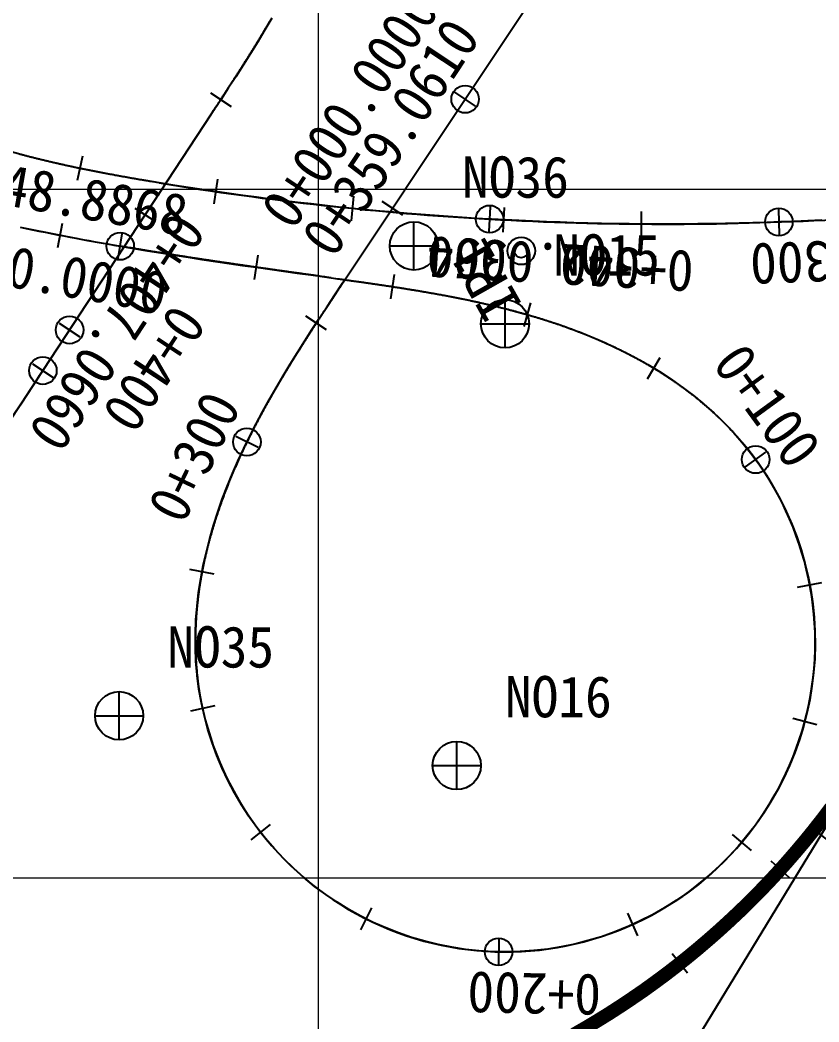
# Model space of a CAD drawing. Header units: metres. Extents: x 219215 to 220758, y 221330 to 222332.
# Drawn here: x 219572.4 to 219688.4, y 221782.7 to 221928.2 of the extents above; entities that cross this region are included whole.
import ezdxf
from ezdxf.enums import TextEntityAlignment as Align

# ---------------------------------------------------------------- set-up
doc = ezdxf.new("R2010")
doc.units = ezdxf.units.M
for name, color, linetype in [('CA-ALGN-CNTL', 2, 'Continuous'), ('CA-ALGN-IPLN', 1, 'Continuous'), ('CA-ALGN-IPSM', 2, 'Continuous'), ('CA-ALGN-STSM', 2, 'Continuous'), ('CA-ALGN-SUBL', 1, 'Continuous'), ('CA-ALGN-TEXT', 3, 'Continuous'), ('CV-GRID-LINE', 1, 'Continuous'), ('CV-SURV-SYMB', 3, 'Continuous'), ('CV-SURV-TEXT', 3, 'Continuous')]:
    doc.layers.add(name, color=color, linetype=linetype)
doc.styles.add('GTXT', font='DotumChe.ttf')
doc.styles.add('Han_Romanstyle', font='DotumChe.ttf')

# ---------------------------------------------------------------- blocks, each defined once
blk = doc.blocks.new('CASTAMS')
blk.add_line((0, -1.5), (0, 1.5))
at = {"style": 'GTXT', "flags": 1}
for tag, p in [('STA_DST', (0, -3.62)), ('XSEC_DAT', (0, -6.85))]:
    blk.add_attdef(tag, text='', height=2.5, dxfattribs=at).set_placement(p, align=Align.MIDDLE)

msp = doc.modelspace()

# ---------------------------------------------------------------- linework, layer by layer
at = {"layer": 'CA-ALGN-CNTL'}
for p, q in [((219637.04, 221916.7), (219658.97, 221949.64)), ((219619.48, 221890.32), (219637.04, 221916.7)), ((219600.16, 221914.51), (219575.72, 221877.28))]:
    msp.add_line(p, q, dxfattribs=at)
for points in [[(219637.04, 221916.7), (219658.97, 221949.64)], [(219608.97, 221928.48), (219607.96, 221926.76), (219606.92, 221925.05), (219605.87, 221923.35), (219604.8, 221921.65), (219603.72, 221919.97), (219602.64, 221918.29), (219601.54, 221916.62), (219600.45, 221914.94), (219600.16, 221914.51), (219575.72, 221877.28)], [(219600.16, 221914.51), (219600.35, 221914.8), (219600.52, 221915.06), (219600.67, 221915.29), (219600.8, 221915.49), (219600.92, 221915.67), (219601.03, 221915.83), (219601.12, 221915.97), (219601.21, 221916.11), (219601.29, 221916.24), (219601.37, 221916.36), (219601.45, 221916.47), (219601.52, 221916.59), (219601.59, 221916.7), (219601.66, 221916.8), (219601.73, 221916.91), (219601.8, 221917.01), (219601.87, 221917.12), (219601.94, 221917.22), (219602.01, 221917.33), (219602.08, 221917.43), (219602.14, 221917.54), (219602.21, 221917.64), (219602.28, 221917.75), (219602.35, 221917.85), (219602.42, 221917.96), (219602.49, 221918.06), (219602.55, 221918.17), (219602.62, 221918.27), (219602.69, 221918.38), (219602.76, 221918.48), (219602.83, 221918.58), (219602.89, 221918.69), (219602.96, 221918.79), (219603.03, 221918.9), (219603.1, 221919), (219603.17, 221919.11), (219603.23, 221919.21), (219603.3, 221919.32), (219603.37, 221919.42), (219603.44, 221919.53), (219603.51, 221919.63), (219603.57, 221919.74), (219603.64, 221919.84), (219603.71, 221919.95), (219603.78, 221920.05), (219603.84, 221920.16), (219603.91, 221920.26), (219603.98, 221920.37), (219604.05, 221920.47), (219604.11, 221920.58), (219604.18, 221920.69), (219604.25, 221920.79), (219604.32, 221920.9), (219604.38, 221921), (219604.45, 221921.11), (219604.52, 221921.21), (219604.59, 221921.32), (219604.65, 221921.42), (219604.72, 221921.53), (219604.79, 221921.63), (219604.85, 221921.74), (219604.92, 221921.84), (219604.99, 221921.95), (219605.06, 221922.06), (219605.12, 221922.16), (219605.19, 221922.27), (219605.26, 221922.37), (219605.32, 221922.48), (219605.39, 221922.58), (219605.46, 221922.69), (219605.52, 221922.8), (219605.59, 221922.9), (219605.66, 221923.01), (219605.72, 221923.11), (219605.79, 221923.22), (219605.85, 221923.32), (219605.92, 221923.43), (219605.99, 221923.54), (219606.05, 221923.64), (219606.12, 221923.75), (219606.19, 221923.85), (219606.25, 221923.96), (219606.32, 221924.07), (219606.38, 221924.17), (219606.45, 221924.28), (219606.51, 221924.39), (219606.58, 221924.49), (219606.65, 221924.6), (219606.71, 221924.71), (219606.78, 221924.81), (219606.84, 221924.92), (219606.91, 221925.02), (219606.97, 221925.13), (219607.04, 221925.24), (219607.1, 221925.34), (219607.17, 221925.45), (219607.23, 221925.56), (219607.3, 221925.67), (219607.36, 221925.77), (219607.43, 221925.88), (219607.49, 221925.99), (219607.56, 221926.09), (219607.62, 221926.2), (219607.69, 221926.31), (219607.75, 221926.41), (219607.82, 221926.52), (219607.88, 221926.63), (219607.94, 221926.74), (219608.01, 221926.84), (219608.07, 221926.95), (219608.14, 221927.06), (219608.2, 221927.16), (219608.26, 221927.27), (219608.33, 221927.38), (219608.39, 221927.49), (219608.46, 221927.6), (219608.52, 221927.7), (219608.58, 221927.81), (219608.65, 221927.92), (219608.71, 221928.03), (219608.77, 221928.13), (219608.83, 221928.24)], [(219586.95, 221895.35), (219588.92, 221895.02), (219590.9, 221894.69), (219592.87, 221894.37), (219594.85, 221894.05), (219596.82, 221893.74), (219598.8, 221893.44), (219600.78, 221893.14), (219602.76, 221892.85), (219604.73, 221892.56), (219606.71, 221892.28), (219608.69, 221892), (219610.67, 221891.72), (219612.66, 221891.44), (219614.64, 221891.17), (219616.62, 221890.89), (219617.58, 221890.76), (219619.56, 221890.48), (219621.54, 221890.2), (219623.52, 221889.92), (219625.5, 221889.63), (219627.47, 221889.33), (219629.45, 221889.01), (219631.42, 221888.68), (219633.39, 221888.33), (219635.35, 221887.96), (219637.32, 221887.56), (219639.27, 221887.14), (219641.22, 221886.69), (219643.16, 221886.21), (219645.09, 221885.69), (219647.01, 221885.14), (219648.92, 221884.55), (219650.82, 221883.92), (219652.7, 221883.24), (219654.57, 221882.52), (219656.42, 221881.75), (219658.24, 221880.93), (219660.04, 221880.06), (219661.82, 221879.14), (219663.56, 221878.16), (219665.27, 221877.13), (219666.95, 221876.04), (219668.58, 221874.89), (219670.18, 221873.68), (219671.72, 221872.41), (219673.22, 221871.08), (219674.66, 221869.7), (219676.04, 221868.25), (219677.23, 221866.9), (219678.49, 221865.35), (219679.67, 221863.74), (219680.79, 221862.08), (219681.83, 221860.37), (219682.79, 221858.61), (219683.67, 221856.82), (219684.47, 221854.99), (219685.19, 221853.12), (219685.83, 221851.23), (219686.38, 221849.31), (219686.85, 221847.36), (219687.23, 221845.4), (219687.52, 221843.42), (219687.72, 221841.43), (219687.84, 221839.43), (219687.87, 221837.43), (219687.8, 221835.43), (219687.65, 221833.44), (219687.41, 221831.45), (219687.08, 221829.48), (219686.67, 221827.53), (219686.17, 221825.59), (219685.58, 221823.68), (219684.91, 221821.79), (219684.15, 221819.94), (219683.32, 221818.13), (219682.4, 221816.35), (219681.4, 221814.61), (219680.33, 221812.92), (219679.19, 221811.28), (219677.97, 221809.7), (219676.69, 221808.16), (219675.34, 221806.69), (219673.92, 221805.28), (219672.44, 221803.93), (219670.91, 221802.65), (219669.31, 221801.44), (219667.67, 221800.3), (219665.98, 221799.24), (219664.24, 221798.25), (219662.46, 221797.34), (219660.64, 221796.51), (219660.56, 221796.47), (219658.7, 221795.73), (219656.82, 221795.06), (219654.9, 221794.49), (219652.96, 221793.99), (219651, 221793.59), (219649.03, 221793.27), (219647.04, 221793.04), (219645.05, 221792.9), (219643.05, 221792.85), (219641.05, 221792.88), (219639.05, 221793.01), (219637.07, 221793.22), (219635.09, 221793.53), (219633.13, 221793.91), (219631.18, 221794.39), (219629.27, 221794.95), (219627.37, 221795.6), (219625.51, 221796.33), (219623.68, 221797.14), (219621.89, 221798.03), (219620.15, 221799), (219618.44, 221800.05), (219616.79, 221801.18), (219615.18, 221802.37), (219613.64, 221803.64), (219612.14, 221804.97), (219610.71, 221806.37), (219609.35, 221807.82), (219608.05, 221809.34), (219606.81, 221810.92), (219605.65, 221812.55), (219604.57, 221814.23), (219603.55, 221815.95), (219602.62, 221817.72), (219601.77, 221819.53), (219600.99, 221821.37), (219600.3, 221823.25), (219599.69, 221825.15), (219599.17, 221827.08), (219598.74, 221829.04), (219598.39, 221831.01), (219598.13, 221832.99), (219598.12, 221833.08), (219597.95, 221835.07), (219597.87, 221837.07), (219597.87, 221839.07), (219597.95, 221841.07), (219598.11, 221843.06), (219598.34, 221845.05), (219598.65, 221847.02), (219599.02, 221848.99), (219599.46, 221850.94), (219599.95, 221852.88), (219600.51, 221854.8), (219601.12, 221856.7), (219601.78, 221858.59), (219602.5, 221860.46), (219603.25, 221862.31), (219604.05, 221864.14), (219604.89, 221865.96), (219605.77, 221867.75), (219606.68, 221869.54), (219607.62, 221871.3), (219608.59, 221873.05), (219609.58, 221874.79), (219610.6, 221876.51), (219611.64, 221878.22), (219612.69, 221879.92), (219613.76, 221881.61), (219614.84, 221883.29), (219615.93, 221884.97), (219617.03, 221886.64), (219618.14, 221888.3), (219619.25, 221889.97), (219619.48, 221890.32), (219637.04, 221916.7)], [(219640.59, 221899.28), (219638.59, 221899.39), (219636.59, 221899.52), (219634.6, 221899.65), (219632.6, 221899.8), (219630.61, 221899.95), (219628.62, 221900.11), (219626.62, 221900.28), (219624.63, 221900.46), (219622.64, 221900.64), (219620.65, 221900.84), (219618.66, 221901.04), (219616.67, 221901.26), (219614.68, 221901.48), (219612.7, 221901.71), (219610.71, 221901.95), (219608.73, 221902.2), (219606.74, 221902.45), (219604.76, 221902.72), (219602.78, 221902.99), (219600.8, 221903.28), (219598.82, 221903.57), (219596.84, 221903.87), (219594.87, 221904.18), (219592.89, 221904.49), (219592.63, 221904.54), (219590.65, 221904.87), (219588.68, 221905.2), (219586.71, 221905.55), (219584.75, 221905.92), (219582.78, 221906.3), (219580.82, 221906.7), (219578.87, 221907.12), (219576.92, 221907.56), (219574.97, 221908.03), (219573.03, 221908.52), (219571.1, 221909.04)], [(219592.63, 221904.54), (219592.28, 221904.59), (219591.97, 221904.65), (219591.7, 221904.69), (219591.47, 221904.73), (219591.26, 221904.76), (219591.07, 221904.8), (219590.9, 221904.83), (219590.74, 221904.85), (219590.59, 221904.88), (219590.44, 221904.9), (219590.31, 221904.92), (219590.17, 221904.95), (219590.04, 221904.97), (219589.92, 221904.99), (219589.79, 221905.01), (219589.67, 221905.03), (219589.55, 221905.05), (219589.42, 221905.08), (219589.3, 221905.1), (219589.18, 221905.12), (219589.05, 221905.14), (219588.93, 221905.16), (219588.81, 221905.18), (219588.68, 221905.2), (219588.56, 221905.23), (219588.44, 221905.25), (219588.32, 221905.27), (219588.19, 221905.29), (219588.07, 221905.31), (219587.95, 221905.33), (219587.82, 221905.36), (219587.7, 221905.38), (219587.58, 221905.4), (219587.45, 221905.42), (219587.33, 221905.44), (219587.21, 221905.47), (219587.08, 221905.49), (219586.96, 221905.51), (219586.84, 221905.53), (219586.72, 221905.55), (219586.59, 221905.58), (219586.47, 221905.6), (219586.35, 221905.62), (219586.22, 221905.64), (219586.1, 221905.67), (219585.98, 221905.69), (219585.86, 221905.71), (219585.73, 221905.74), (219585.61, 221905.76), (219585.49, 221905.78), (219585.36, 221905.8), (219585.24, 221905.83), (219585.12, 221905.85), (219585, 221905.87), (219584.87, 221905.9), (219584.75, 221905.92), (219584.63, 221905.94), (219584.5, 221905.97), (219584.38, 221905.99), (219584.26, 221906.01), (219584.14, 221906.04), (219584.01, 221906.06), (219583.89, 221906.09), (219583.77, 221906.11), (219583.64, 221906.13), (219583.52, 221906.16), (219583.4, 221906.18), (219583.28, 221906.2), (219583.15, 221906.23), (219583.03, 221906.25), (219582.91, 221906.28), (219582.79, 221906.3), (219582.66, 221906.33), (219582.54, 221906.35), (219582.42, 221906.38), (219582.3, 221906.4), (219582.17, 221906.42), (219582.05, 221906.45), (219581.93, 221906.47), (219581.81, 221906.5), (219581.68, 221906.52), (219581.56, 221906.55), (219581.44, 221906.57), (219581.32, 221906.6), (219581.19, 221906.63), (219581.07, 221906.65), (219580.95, 221906.68), (219580.83, 221906.7), (219580.7, 221906.73), (219580.58, 221906.75), (219580.46, 221906.78), (219580.34, 221906.8), (219580.22, 221906.83), (219580.09, 221906.86), (219579.97, 221906.88), (219579.85, 221906.91), (219579.73, 221906.94), (219579.6, 221906.96), (219579.48, 221906.99), (219579.36, 221907.01), (219579.24, 221907.04), (219579.12, 221907.07), (219578.99, 221907.09), (219578.87, 221907.12), (219578.75, 221907.15), (219578.63, 221907.18), (219578.51, 221907.2), (219578.38, 221907.23), (219578.26, 221907.26), (219578.14, 221907.28), (219578.02, 221907.31), (219577.9, 221907.34), (219577.77, 221907.37), (219577.65, 221907.4), (219577.53, 221907.42), (219577.41, 221907.45), (219577.29, 221907.48), (219577.16, 221907.51), (219577.04, 221907.54), (219576.92, 221907.56), (219576.8, 221907.59), (219576.68, 221907.62), (219576.56, 221907.65), (219576.43, 221907.68), (219576.31, 221907.71), (219576.19, 221907.74), (219576.07, 221907.76), (219575.95, 221907.79), (219575.83, 221907.82), (219575.7, 221907.85), (219575.58, 221907.88), (219575.46, 221907.91), (219575.34, 221907.94), (219575.22, 221907.97), (219575.1, 221908), (219574.98, 221908.03), (219574.85, 221908.06), (219574.73, 221908.09), (219574.61, 221908.12), (219574.49, 221908.15), (219574.37, 221908.18), (219574.25, 221908.21), (219574.13, 221908.24), (219574.01, 221908.27), (219573.88, 221908.3), (219573.76, 221908.33), (219573.64, 221908.36), (219573.52, 221908.4), (219573.4, 221908.43), (219573.28, 221908.46), (219573.16, 221908.49), (219573.04, 221908.52), (219572.92, 221908.55), (219572.8, 221908.58), (219572.67, 221908.62), (219572.55, 221908.65), (219572.43, 221908.68), (219572.31, 221908.71)], [(219688.83, 221899.13), (219686.83, 221899.03), (219684.83, 221898.94), (219682.83, 221898.87), (219680.84, 221898.8), (219678.84, 221898.74), (219676.84, 221898.69), (219674.84, 221898.64), (219672.84, 221898.61), (219670.84, 221898.58), (219668.84, 221898.57), (219666.84, 221898.56), (219664.84, 221898.56), (219662.84, 221898.57), (219660.84, 221898.59), (219658.84, 221898.62), (219656.84, 221898.65), (219654.84, 221898.7), (219652.84, 221898.75), (219650.84, 221898.82), (219648.84, 221898.89), (219646.84, 221898.97), (219644.85, 221899.06), (219642.85, 221899.16), (219640.85, 221899.26), (219640.59, 221899.28)], [(219572.4, 221898.11), (219574.36, 221897.71), (219576.33, 221897.32), (219578.29, 221896.93), (219580.25, 221896.56), (219582.22, 221896.19), (219584.19, 221895.84), (219586.16, 221895.49), (219586.95, 221895.35)], [(219617.58, 221890.76), (219617.23, 221890.81), (219616.92, 221890.85), (219616.65, 221890.89), (219616.41, 221890.92), (219616.2, 221890.95), (219616.01, 221890.97), (219615.84, 221891), (219615.68, 221891.02), (219615.53, 221891.04), (219615.38, 221891.06), (219615.24, 221891.08), (219615.11, 221891.1), (219614.98, 221891.12), (219614.85, 221891.14), (219614.73, 221891.15), (219614.6, 221891.17), (219614.48, 221891.19), (219614.36, 221891.2), (219614.23, 221891.22), (219614.11, 221891.24), (219613.99, 221891.26), (219613.86, 221891.27), (219613.74, 221891.29), (219613.61, 221891.31), (219613.49, 221891.32), (219613.37, 221891.34), (219613.24, 221891.36), (219613.12, 221891.38), (219612.99, 221891.39), (219612.87, 221891.41), (219612.75, 221891.43), (219612.62, 221891.45), (219612.5, 221891.46), (219612.38, 221891.48), (219612.25, 221891.5), (219612.13, 221891.51), (219612, 221891.53), (219611.88, 221891.55), (219611.76, 221891.57), (219611.63, 221891.58), (219611.51, 221891.6), (219611.39, 221891.62), (219611.26, 221891.64), (219611.14, 221891.65), (219611.01, 221891.67), (219610.89, 221891.69), (219610.77, 221891.71), (219610.64, 221891.72), (219610.52, 221891.74), (219610.4, 221891.76), (219610.27, 221891.78), (219610.15, 221891.79), (219610.02, 221891.81), (219609.9, 221891.83), (219609.78, 221891.84), (219609.65, 221891.86), (219609.53, 221891.88), (219609.41, 221891.9), (219609.28, 221891.91), (219609.16, 221891.93), (219609.03, 221891.95), (219608.91, 221891.97), (219608.79, 221891.98), (219608.66, 221892), (219608.54, 221892.02), (219608.41, 221892.04), (219608.29, 221892.05), (219608.17, 221892.07), (219608.04, 221892.09), (219607.92, 221892.11), (219607.8, 221892.13), (219607.67, 221892.14), (219607.55, 221892.16), (219607.42, 221892.18), (219607.3, 221892.2), (219607.18, 221892.21), (219607.05, 221892.23), (219606.93, 221892.25), (219606.81, 221892.27), (219606.68, 221892.28), (219606.56, 221892.3), (219606.43, 221892.32), (219606.31, 221892.34), (219606.19, 221892.35), (219606.06, 221892.37), (219605.94, 221892.39), (219605.82, 221892.41), (219605.69, 221892.43), (219605.57, 221892.44), (219605.45, 221892.46), (219605.32, 221892.48), (219605.2, 221892.5), (219605.07, 221892.51), (219604.95, 221892.53), (219604.83, 221892.55), (219604.7, 221892.57), (219604.58, 221892.59), (219604.46, 221892.6), (219604.33, 221892.62), (219604.21, 221892.64), (219604.08, 221892.66), (219603.96, 221892.68), (219603.84, 221892.69), (219603.71, 221892.71), (219603.59, 221892.73), (219603.47, 221892.75), (219603.34, 221892.77), (219603.22, 221892.78), (219603.09, 221892.8), (219602.97, 221892.82), (219602.85, 221892.84), (219602.72, 221892.86), (219602.6, 221892.88), (219602.48, 221892.89), (219602.35, 221892.91), (219602.23, 221892.93), (219602.11, 221892.95), (219601.98, 221892.97), (219601.86, 221892.98), (219601.73, 221893), (219601.61, 221893.02), (219601.49, 221893.04), (219601.36, 221893.06), (219601.24, 221893.08), (219601.12, 221893.09), (219600.99, 221893.11), (219600.87, 221893.13), (219600.75, 221893.15), (219600.62, 221893.17), (219600.5, 221893.19), (219600.37, 221893.2), (219600.25, 221893.22), (219600.13, 221893.24), (219600, 221893.26), (219599.88, 221893.28), (219599.76, 221893.3), (219599.63, 221893.32), (219599.51, 221893.33), (219599.39, 221893.35), (219599.26, 221893.37), (219599.14, 221893.39), (219599.01, 221893.41), (219598.89, 221893.43), (219598.77, 221893.45), (219598.64, 221893.47), (219598.52, 221893.48), (219598.4, 221893.5), (219598.27, 221893.52), (219598.15, 221893.54), (219598.03, 221893.56), (219597.9, 221893.58), (219597.78, 221893.6), (219597.66, 221893.62), (219597.53, 221893.63), (219597.41, 221893.65), (219597.28, 221893.67), (219597.16, 221893.69), (219597.04, 221893.71), (219596.91, 221893.73), (219596.79, 221893.75), (219596.67, 221893.77), (219596.54, 221893.79), (219596.42, 221893.81), (219596.3, 221893.83), (219596.17, 221893.84), (219596.05, 221893.86), (219595.93, 221893.88), (219595.8, 221893.9), (219595.68, 221893.92), (219595.56, 221893.94), (219595.43, 221893.96), (219595.31, 221893.98), (219595.18, 221894), (219595.06, 221894.02), (219594.94, 221894.04), (219594.81, 221894.06), (219594.69, 221894.08), (219594.57, 221894.1), (219594.44, 221894.12), (219594.32, 221894.13), (219594.2, 221894.15), (219594.07, 221894.17), (219593.95, 221894.19), (219593.83, 221894.21), (219593.7, 221894.23), (219593.58, 221894.25), (219593.46, 221894.27), (219593.33, 221894.29), (219593.21, 221894.31), (219593.09, 221894.33), (219592.96, 221894.35), (219592.84, 221894.37), (219592.72, 221894.39), (219592.59, 221894.41), (219592.47, 221894.43), (219592.35, 221894.45), (219592.22, 221894.47), (219592.1, 221894.49), (219591.98, 221894.51), (219591.85, 221894.53), (219591.73, 221894.55), (219591.61, 221894.57), (219591.48, 221894.59), (219591.36, 221894.61), (219591.24, 221894.63), (219591.11, 221894.65), (219590.99, 221894.67), (219590.86, 221894.69), (219590.74, 221894.71), (219590.62, 221894.73), (219590.49, 221894.75), (219590.37, 221894.77), (219590.25, 221894.79), (219590.13, 221894.81), (219590, 221894.84), (219589.88, 221894.86), (219589.75, 221894.88), (219589.63, 221894.9), (219589.5, 221894.92), (219589.37, 221894.94), (219589.24, 221894.96), (219589.1, 221894.99), (219588.96, 221895.01), (219588.81, 221895.04), (219588.65, 221895.06), (219588.48, 221895.09), (219588.29, 221895.12), (219588.08, 221895.16), (219587.85, 221895.2), (219587.59, 221895.24), (219587.29, 221895.29), (219586.95, 221895.35)], [(219619.48, 221890.32), (219619.28, 221890.03), (219619.11, 221889.77), (219618.96, 221889.54), (219618.83, 221889.34), (219618.71, 221889.16), (219618.6, 221889), (219618.51, 221888.86), (219618.42, 221888.72), (219618.33, 221888.6), (219618.25, 221888.48), (219618.18, 221888.36), (219618.1, 221888.25), (219618.03, 221888.14), (219617.96, 221888.03), (219617.89, 221887.93), (219617.82, 221887.82), (219617.75, 221887.72), (219617.68, 221887.61), (219617.61, 221887.51), (219617.54, 221887.4), (219617.47, 221887.3), (219617.4, 221887.2), (219617.33, 221887.09), (219617.27, 221886.99), (219617.2, 221886.88), (219617.13, 221886.78), (219617.06, 221886.68), (219616.99, 221886.57), (219616.92, 221886.47), (219616.85, 221886.36), (219616.78, 221886.26), (219616.71, 221886.15), (219616.65, 221886.05), (219616.58, 221885.94), (219616.51, 221885.84), (219616.44, 221885.74), (219616.37, 221885.63), (219616.3, 221885.53), (219616.23, 221885.42), (219616.17, 221885.32), (219616.1, 221885.21), (219616.03, 221885.11), (219615.96, 221885), (219615.89, 221884.9), (219615.82, 221884.8), (219615.75, 221884.69), (219615.69, 221884.59), (219615.62, 221884.48), (219615.55, 221884.38), (219615.48, 221884.27), (219615.41, 221884.17), (219615.34, 221884.06), (219615.28, 221883.96), (219615.21, 221883.85), (219615.14, 221883.75), (219615.07, 221883.64), (219615, 221883.54), (219614.94, 221883.43), (219614.87, 221883.33), (219614.8, 221883.22), (219614.73, 221883.12), (219614.66, 221883.01), (219614.6, 221882.91), (219614.53, 221882.8), (219614.46, 221882.7), (219614.39, 221882.59), (219614.33, 221882.49), (219614.26, 221882.38), (219614.19, 221882.28), (219614.12, 221882.17), (219614.05, 221882.07), (219613.99, 221881.96), (219613.92, 221881.86), (219613.85, 221881.75), (219613.79, 221881.65), (219613.72, 221881.54), (219613.65, 221881.44), (219613.58, 221881.33), (219613.52, 221881.23), (219613.45, 221881.12), (219613.38, 221881.01), (219613.32, 221880.91), (219613.25, 221880.8), (219613.18, 221880.7), (219613.12, 221880.59), (219613.05, 221880.49), (219612.98, 221880.38), (219612.92, 221880.27), (219612.85, 221880.17), (219612.78, 221880.06), (219612.72, 221879.96), (219612.65, 221879.85), (219612.58, 221879.75), (219612.52, 221879.64), (219612.45, 221879.53), (219612.38, 221879.43), (219612.32, 221879.32), (219612.25, 221879.21), (219612.19, 221879.11), (219612.12, 221879), (219612.06, 221878.9), (219611.99, 221878.79), (219611.92, 221878.68), (219611.86, 221878.58), (219611.79, 221878.47), (219611.73, 221878.36), (219611.66, 221878.26), (219611.6, 221878.15), (219611.53, 221878.04), (219611.47, 221877.94), (219611.4, 221877.83), (219611.34, 221877.72), (219611.27, 221877.62), (219611.21, 221877.51), (219611.14, 221877.4), (219611.08, 221877.3), (219611.01, 221877.19), (219610.95, 221877.08), (219610.88, 221876.98), (219610.82, 221876.87), (219610.75, 221876.76), (219610.69, 221876.65), (219610.62, 221876.55), (219610.56, 221876.44), (219610.5, 221876.33), (219610.43, 221876.23), (219610.37, 221876.12), (219610.3, 221876.01), (219610.24, 221875.9), (219610.18, 221875.8), (219610.11, 221875.69), (219610.05, 221875.58), (219609.99, 221875.47), (219609.92, 221875.36), (219609.86, 221875.26), (219609.8, 221875.15), (219609.73, 221875.04), (219609.67, 221874.93), (219609.61, 221874.83), (219609.54, 221874.72), (219609.48, 221874.61), (219609.42, 221874.5), (219609.36, 221874.39), (219609.29, 221874.28), (219609.23, 221874.18), (219609.17, 221874.07), (219609.11, 221873.96), (219609.04, 221873.85), (219608.98, 221873.74), (219608.92, 221873.63), (219608.86, 221873.53), (219608.8, 221873.42), (219608.74, 221873.31), (219608.67, 221873.2), (219608.61, 221873.09), (219608.55, 221872.98), (219608.49, 221872.87), (219608.43, 221872.76), (219608.37, 221872.65), (219608.31, 221872.55), (219608.25, 221872.44), (219608.19, 221872.33), (219608.12, 221872.22), (219608.06, 221872.11), (219608, 221872), (219607.94, 221871.89), (219607.88, 221871.78), (219607.82, 221871.67), (219607.76, 221871.56), (219607.7, 221871.45), (219607.64, 221871.34), (219607.58, 221871.23), (219607.52, 221871.12), (219607.46, 221871.01), (219607.41, 221870.9), (219607.35, 221870.79), (219607.29, 221870.68), (219607.23, 221870.57), (219607.17, 221870.46), (219607.11, 221870.35), (219607.05, 221870.24), (219606.99, 221870.13), (219606.93, 221870.02), (219606.88, 221869.91), (219606.82, 221869.8), (219606.76, 221869.69), (219606.7, 221869.58), (219606.64, 221869.47), (219606.59, 221869.35), (219606.53, 221869.24), (219606.47, 221869.13), (219606.41, 221869.02), (219606.36, 221868.91), (219606.3, 221868.8), (219606.24, 221868.69), (219606.19, 221868.58), (219606.13, 221868.47), (219606.07, 221868.35), (219606.02, 221868.24), (219605.96, 221868.13), (219605.9, 221868.02), (219605.85, 221867.91), (219605.79, 221867.8), (219605.74, 221867.68), (219605.68, 221867.57), (219605.62, 221867.46), (219605.57, 221867.35), (219605.51, 221867.24), (219605.46, 221867.12), (219605.4, 221867.01), (219605.35, 221866.9), (219605.29, 221866.79), (219605.24, 221866.67), (219605.19, 221866.56), (219605.13, 221866.45), (219605.08, 221866.34), (219605.02, 221866.22), (219604.97, 221866.11), (219604.92, 221866), (219604.86, 221865.89), (219604.81, 221865.77), (219604.75, 221865.66), (219604.7, 221865.55), (219604.65, 221865.43), (219604.6, 221865.32), (219604.54, 221865.21), (219604.49, 221865.09), (219604.44, 221864.98), (219604.39, 221864.87), (219604.33, 221864.75), (219604.28, 221864.64), (219604.23, 221864.52), (219604.18, 221864.41), (219604.13, 221864.3), (219604.07, 221864.18), (219604.02, 221864.07), (219603.97, 221863.96), (219603.92, 221863.84), (219603.87, 221863.73), (219603.82, 221863.61), (219603.77, 221863.5), (219603.72, 221863.38), (219603.67, 221863.27), (219603.62, 221863.15), (219603.57, 221863.04), (219603.52, 221862.93), (219603.47, 221862.81), (219603.42, 221862.7), (219603.37, 221862.58), (219603.32, 221862.47), (219603.27, 221862.35), (219603.23, 221862.24), (219603.18, 221862.12), (219603.13, 221862.01), (219603.08, 221861.89), (219603.03, 221861.77), (219602.98, 221861.66), (219602.94, 221861.54), (219602.89, 221861.43), (219602.84, 221861.31), (219602.79, 221861.2), (219602.75, 221861.08), (219602.7, 221860.96), (219602.65, 221860.85), (219602.61, 221860.73), (219602.56, 221860.62), (219602.52, 221860.5), (219602.47, 221860.38), (219602.42, 221860.27), (219602.38, 221860.15), (219602.33, 221860.03), (219602.29, 221859.92), (219602.24, 221859.8), (219602.2, 221859.68), (219602.15, 221859.57), (219602.11, 221859.45), (219602.06, 221859.33), (219602.02, 221859.22), (219601.98, 221859.1), (219601.93, 221858.98), (219601.89, 221858.87), (219601.85, 221858.75), (219601.8, 221858.63), (219601.76, 221858.51), (219601.72, 221858.4), (219601.67, 221858.28), (219601.63, 221858.16), (219601.59, 221858.04), (219601.55, 221857.93), (219601.51, 221857.81), (219601.46, 221857.69), (219601.42, 221857.57), (219601.38, 221857.45), (219601.34, 221857.34), (219601.3, 221857.22), (219601.26, 221857.1), (219601.22, 221856.98), (219601.18, 221856.86), (219601.14, 221856.75), (219601.1, 221856.63), (219601.06, 221856.51), (219601.02, 221856.39), (219600.98, 221856.27), (219600.94, 221856.15), (219600.9, 221856.03), (219600.86, 221855.91), (219600.83, 221855.8), (219600.79, 221855.68), (219600.75, 221855.56), (219600.71, 221855.44), (219600.67, 221855.32), (219600.64, 221855.2), (219600.6, 221855.08), (219600.56, 221854.96), (219600.53, 221854.84), (219600.49, 221854.72), (219600.45, 221854.6), (219600.42, 221854.48), (219600.38, 221854.36), (219600.35, 221854.24), (219600.31, 221854.12), (219600.27, 221854), (219600.24, 221853.88), (219600.21, 221853.76), (219600.17, 221853.64), (219600.14, 221853.52), (219600.1, 221853.4), (219600.07, 221853.28), (219600.03, 221853.16), (219600, 221853.04), (219599.97, 221852.92), (219599.94, 221852.8), (219599.9, 221852.68), (219599.87, 221852.56), (219599.84, 221852.44), (219599.81, 221852.32), (219599.77, 221852.2), (219599.74, 221852.08), (219599.71, 221851.95), (219599.68, 221851.83), (219599.65, 221851.71), (219599.62, 221851.59), (219599.59, 221851.47), (219599.56, 221851.35), (219599.53, 221851.23), (219599.5, 221851.11), (219599.47, 221850.98), (219599.44, 221850.86), (219599.41, 221850.74), (219599.38, 221850.62), (219599.35, 221850.5), (219599.33, 221850.38), (219599.3, 221850.25), (219599.27, 221850.13), (219599.24, 221850.01), (219599.21, 221849.89), (219599.19, 221849.77), (219599.16, 221849.64), (219599.13, 221849.52), (219599.11, 221849.4), (219599.08, 221849.28), (219599.06, 221849.16), (219599.03, 221849.03), (219599.01, 221848.91), (219598.98, 221848.79), (219598.96, 221848.67), (219598.93, 221848.54), (219598.91, 221848.42), (219598.88, 221848.3), (219598.86, 221848.18), (219598.84, 221848.05), (219598.81, 221847.93), (219598.79, 221847.81), (219598.77, 221847.68), (219598.74, 221847.56), (219598.72, 221847.44), (219598.7, 221847.31), (219598.68, 221847.19), (219598.66, 221847.07), (219598.64, 221846.95), (219598.62, 221846.82), (219598.6, 221846.7), (219598.57, 221846.58), (219598.55, 221846.45), (219598.53, 221846.33), (219598.52, 221846.21), (219598.5, 221846.08), (219598.48, 221845.96), (219598.46, 221845.83), (219598.44, 221845.71), (219598.42, 221845.59), (219598.4, 221845.46), (219598.39, 221845.34), (219598.37, 221845.22), (219598.35, 221845.09), (219598.34, 221844.97), (219598.32, 221844.84), (219598.3, 221844.72), (219598.29, 221844.6), (219598.27, 221844.47), (219598.26, 221844.35), (219598.24, 221844.22), (219598.23, 221844.1), (219598.21, 221843.98), (219598.2, 221843.85), (219598.18, 221843.73), (219598.17, 221843.6), (219598.16, 221843.48), (219598.14, 221843.35), (219598.13, 221843.23), (219598.12, 221843.11), (219598.11, 221842.98), (219598.09, 221842.86), (219598.08, 221842.73), (219598.07, 221842.61), (219598.06, 221842.48), (219598.05, 221842.36), (219598.04, 221842.23), (219598.03, 221842.11), (219598.02, 221841.99), (219598.01, 221841.86), (219598, 221841.74), (219597.99, 221841.61), (219597.98, 221841.49), (219597.97, 221841.36), (219597.97, 221841.24), (219597.96, 221841.11), (219597.95, 221840.99), (219597.94, 221840.86), (219597.94, 221840.74), (219597.93, 221840.61), (219597.92, 221840.49), (219597.92, 221840.36), (219597.91, 221840.24), (219597.91, 221840.11), (219597.9, 221839.99), (219597.9, 221839.86), (219597.89, 221839.74), (219597.89, 221839.61), (219597.88, 221839.49), (219597.88, 221839.36), (219597.88, 221839.24), (219597.88, 221839.11), (219597.87, 221838.99), (219597.87, 221838.86), (219597.87, 221838.74), (219597.87, 221838.61), (219597.87, 221838.49), (219597.86, 221838.36), (219597.86, 221838.24), (219597.86, 221838.11), (219597.86, 221837.99), (219597.86, 221837.86), (219597.86, 221837.74), (219597.87, 221837.62), (219597.87, 221837.49), (219597.87, 221837.37), (219597.87, 221837.24), (219597.87, 221837.12), (219597.88, 221836.99), (219597.88, 221836.87), (219597.88, 221836.74), (219597.88, 221836.62), (219597.89, 221836.49), (219597.89, 221836.37), (219597.9, 221836.24), (219597.9, 221836.12), (219597.91, 221835.99), (219597.91, 221835.87), (219597.92, 221835.74), (219597.92, 221835.62), (219597.93, 221835.49), (219597.94, 221835.37), (219597.95, 221835.24), (219597.95, 221835.11), (219597.96, 221834.98), (219597.97, 221834.85), (219597.98, 221834.71), (219597.99, 221834.56), (219598, 221834.41), (219598.02, 221834.25), (219598.03, 221834.09), (219598.04, 221833.92), (219598.06, 221833.75), (219598.07, 221833.57), (219598.09, 221833.4), (219598.1, 221833.24), (219598.12, 221833.08)], [(219617.58, 221890.76), (219617.92, 221890.71), (219618.23, 221890.67), (219618.5, 221890.63), (219618.74, 221890.6), (219618.95, 221890.57), (219619.14, 221890.54), (219619.31, 221890.52), (219619.47, 221890.49), (219619.63, 221890.47), (219619.77, 221890.45), (219619.91, 221890.43), (219620.04, 221890.41), (219620.17, 221890.4), (219620.3, 221890.38), (219620.42, 221890.36), (219620.55, 221890.34), (219620.67, 221890.33), (219620.79, 221890.31), (219620.92, 221890.29), (219621.04, 221890.27), (219621.17, 221890.26), (219621.29, 221890.24), (219621.41, 221890.22), (219621.54, 221890.2), (219621.66, 221890.19), (219621.78, 221890.17), (219621.91, 221890.15), (219622.03, 221890.13), (219622.16, 221890.12), (219622.28, 221890.1), (219622.4, 221890.08), (219622.53, 221890.06), (219622.65, 221890.05), (219622.77, 221890.03), (219622.9, 221890.01), (219623.02, 221889.99), (219623.15, 221889.97), (219623.27, 221889.96), (219623.39, 221889.94), (219623.52, 221889.92), (219623.64, 221889.9), (219623.76, 221889.88), (219623.89, 221889.87), (219624.01, 221889.85), (219624.14, 221889.83), (219624.26, 221889.81), (219624.38, 221889.79), (219624.51, 221889.78), (219624.63, 221889.76), (219624.75, 221889.74), (219624.88, 221889.72), (219625, 221889.7), (219625.12, 221889.68), (219625.25, 221889.67), (219625.37, 221889.65), (219625.5, 221889.63), (219625.62, 221889.61), (219625.74, 221889.59), (219625.87, 221889.57), (219625.99, 221889.55), (219626.11, 221889.54), (219626.24, 221889.52), (219626.36, 221889.5), (219626.48, 221889.48), (219626.61, 221889.46), (219626.73, 221889.44), (219626.86, 221889.42), (219626.98, 221889.4), (219627.1, 221889.38), (219627.23, 221889.37), (219627.35, 221889.35), (219627.47, 221889.33), (219627.6, 221889.31), (219627.72, 221889.29), (219627.84, 221889.27), (219627.97, 221889.25), (219628.09, 221889.23), (219628.21, 221889.21), (219628.34, 221889.19), (219628.46, 221889.17), (219628.58, 221889.15), (219628.71, 221889.13), (219628.83, 221889.11), (219628.95, 221889.09), (219629.08, 221889.07), (219629.2, 221889.05), (219629.32, 221889.03), (219629.45, 221889.01), (219629.57, 221888.99), (219629.69, 221888.97), (219629.82, 221888.95), (219629.94, 221888.93), (219630.06, 221888.91), (219630.19, 221888.89), (219630.31, 221888.87), (219630.43, 221888.85), (219630.56, 221888.83), (219630.68, 221888.81), (219630.8, 221888.79), (219630.93, 221888.76), (219631.05, 221888.74), (219631.17, 221888.72), (219631.3, 221888.7), (219631.42, 221888.68), (219631.54, 221888.66), (219631.67, 221888.64), (219631.79, 221888.62), (219631.91, 221888.59), (219632.04, 221888.57), (219632.16, 221888.55), (219632.28, 221888.53), (219632.41, 221888.51), (219632.53, 221888.49), (219632.65, 221888.46), (219632.77, 221888.44), (219632.9, 221888.42), (219633.02, 221888.4), (219633.14, 221888.37), (219633.27, 221888.35), (219633.39, 221888.33), (219633.51, 221888.31), (219633.64, 221888.28), (219633.76, 221888.26), (219633.88, 221888.24), (219634, 221888.22), (219634.13, 221888.19), (219634.25, 221888.17), (219634.37, 221888.15), (219634.5, 221888.12), (219634.62, 221888.1), (219634.74, 221888.08), (219634.86, 221888.05), (219634.99, 221888.03), (219635.11, 221888.01), (219635.23, 221887.98), (219635.35, 221887.96), (219635.48, 221887.93), (219635.6, 221887.91), (219635.72, 221887.89), (219635.85, 221887.86), (219635.97, 221887.84), (219636.09, 221887.81), (219636.21, 221887.79), (219636.34, 221887.76), (219636.46, 221887.74), (219636.58, 221887.71), (219636.7, 221887.69), (219636.83, 221887.66), (219636.95, 221887.64), (219637.07, 221887.61), (219637.19, 221887.59), (219637.32, 221887.56), (219637.44, 221887.54), (219637.56, 221887.51), (219637.68, 221887.49), (219637.8, 221887.46), (219637.93, 221887.43), (219638.05, 221887.41), (219638.17, 221887.38), (219638.29, 221887.36), (219638.42, 221887.33), (219638.54, 221887.3), (219638.66, 221887.28), (219638.78, 221887.25), (219638.9, 221887.22), (219639.03, 221887.2), (219639.15, 221887.17), (219639.27, 221887.14), (219639.39, 221887.11), (219639.51, 221887.09), (219639.64, 221887.06), (219639.76, 221887.03), (219639.88, 221887), (219640, 221886.98), (219640.12, 221886.95), (219640.25, 221886.92), (219640.37, 221886.89), (219640.49, 221886.86), (219640.61, 221886.84), (219640.73, 221886.81), (219640.85, 221886.78), (219640.98, 221886.75), (219641.1, 221886.72), (219641.22, 221886.69), (219641.34, 221886.66), (219641.46, 221886.63), (219641.58, 221886.6), (219641.7, 221886.57), (219641.83, 221886.54), (219641.95, 221886.51), (219642.07, 221886.48), (219642.19, 221886.45), (219642.31, 221886.42), (219642.43, 221886.39), (219642.55, 221886.36), (219642.68, 221886.33), (219642.8, 221886.3), (219642.92, 221886.27), (219643.04, 221886.24), (219643.16, 221886.21), (219643.28, 221886.18), (219643.4, 221886.15), (219643.52, 221886.11), (219643.64, 221886.08), (219643.76, 221886.05), (219643.89, 221886.02), (219644.01, 221885.99), (219644.13, 221885.96), (219644.25, 221885.92), (219644.37, 221885.89), (219644.49, 221885.86), (219644.61, 221885.83), (219644.73, 221885.79), (219644.85, 221885.76), (219644.97, 221885.73), (219645.09, 221885.69), (219645.21, 221885.66), (219645.33, 221885.63), (219645.45, 221885.59), (219645.57, 221885.56), (219645.69, 221885.52), (219645.81, 221885.49), (219645.93, 221885.46), (219646.05, 221885.42), (219646.17, 221885.39), (219646.29, 221885.35), (219646.41, 221885.32), (219646.53, 221885.28), (219646.65, 221885.25), (219646.77, 221885.21), (219646.89, 221885.18), (219647.01, 221885.14), (219647.13, 221885.1), (219647.25, 221885.07), (219647.37, 221885.03), (219647.49, 221885), (219647.61, 221884.96), (219647.73, 221884.92), (219647.85, 221884.89), (219647.97, 221884.85), (219648.09, 221884.81), (219648.21, 221884.78), (219648.33, 221884.74), (219648.45, 221884.7), (219648.57, 221884.66), (219648.69, 221884.62), (219648.81, 221884.59), (219648.92, 221884.55), (219649.04, 221884.51), (219649.16, 221884.47), (219649.28, 221884.43), (219649.4, 221884.39), (219649.52, 221884.36), (219649.64, 221884.32), (219649.76, 221884.28), (219649.87, 221884.24), (219649.99, 221884.2), (219650.11, 221884.16), (219650.23, 221884.12), (219650.35, 221884.08), (219650.47, 221884.04), (219650.59, 221884), (219650.7, 221883.96), (219650.82, 221883.92), (219650.94, 221883.88), (219651.06, 221883.83), (219651.18, 221883.79), (219651.29, 221883.75), (219651.41, 221883.71), (219651.53, 221883.67), (219651.65, 221883.63), (219651.76, 221883.58), (219651.88, 221883.54), (219652, 221883.5), (219652.12, 221883.46), (219652.23, 221883.41), (219652.35, 221883.37), (219652.47, 221883.33), (219652.59, 221883.28), (219652.7, 221883.24), (219652.82, 221883.2), (219652.94, 221883.15), (219653.05, 221883.11), (219653.17, 221883.06), (219653.29, 221883.02), (219653.41, 221882.98), (219653.52, 221882.93), (219653.64, 221882.89), (219653.76, 221882.84), (219653.87, 221882.79), (219653.99, 221882.75), (219654.1, 221882.7), (219654.22, 221882.66), (219654.34, 221882.61), (219654.45, 221882.57), (219654.57, 221882.52), (219654.68, 221882.47), (219654.8, 221882.43), (219654.92, 221882.38), (219655.03, 221882.33), (219655.15, 221882.28), (219655.26, 221882.24), (219655.38, 221882.19), (219655.49, 221882.14), (219655.61, 221882.09), (219655.73, 221882.04), (219655.84, 221882), (219655.96, 221881.95), (219656.07, 221881.9), (219656.19, 221881.85), (219656.3, 221881.8), (219656.41, 221881.75), (219656.53, 221881.7), (219656.64, 221881.65), (219656.76, 221881.6), (219656.87, 221881.55), (219656.99, 221881.5), (219657.1, 221881.45), (219657.22, 221881.4), (219657.33, 221881.35), (219657.44, 221881.3), (219657.56, 221881.24), (219657.67, 221881.19), (219657.79, 221881.14), (219657.9, 221881.09), (219658.01, 221881.04), (219658.13, 221880.98), (219658.24, 221880.93), (219658.35, 221880.88), (219658.47, 221880.82), (219658.58, 221880.77), (219658.69, 221880.72), (219658.8, 221880.66), (219658.92, 221880.61), (219659.03, 221880.56), (219659.14, 221880.5), (219659.26, 221880.45), (219659.37, 221880.39), (219659.48, 221880.34), (219659.59, 221880.28), (219659.7, 221880.23), (219659.82, 221880.17), (219659.93, 221880.12), (219660.04, 221880.06), (219660.15, 221880), (219660.26, 221879.95), (219660.37, 221879.89), (219660.49, 221879.83), (219660.6, 221879.78), (219660.71, 221879.72), (219660.82, 221879.66), (219660.93, 221879.61), (219661.04, 221879.55), (219661.15, 221879.49), (219661.26, 221879.43), (219661.37, 221879.37), (219661.48, 221879.31), (219661.59, 221879.26), (219661.7, 221879.2), (219661.81, 221879.14), (219661.92, 221879.08), (219662.03, 221879.02), (219662.14, 221878.96), (219662.25, 221878.9), (219662.36, 221878.84), (219662.47, 221878.78), (219662.58, 221878.72), (219662.69, 221878.66), (219662.8, 221878.59), (219662.91, 221878.53), (219663.02, 221878.47), (219663.13, 221878.41), (219663.23, 221878.35), (219663.34, 221878.28), (219663.45, 221878.22), (219663.56, 221878.16), (219663.67, 221878.1), (219663.77, 221878.03), (219663.88, 221877.97), (219663.99, 221877.91), (219664.1, 221877.84), (219664.2, 221877.78), (219664.31, 221877.71), (219664.42, 221877.65), (219664.53, 221877.58), (219664.63, 221877.52), (219664.74, 221877.45), (219664.85, 221877.39), (219664.95, 221877.32), (219665.06, 221877.26), (219665.16, 221877.19), (219665.27, 221877.13), (219665.38, 221877.06), (219665.48, 221876.99), (219665.59, 221876.92), (219665.69, 221876.86), (219665.8, 221876.79), (219665.9, 221876.72), (219666.01, 221876.65), (219666.11, 221876.59), (219666.22, 221876.52), (219666.32, 221876.45), (219666.43, 221876.38), (219666.53, 221876.31), (219666.63, 221876.24), (219666.74, 221876.17), (219666.84, 221876.1), (219666.95, 221876.03), (219667.05, 221875.96), (219667.15, 221875.89), (219667.26, 221875.82), (219667.36, 221875.75), (219667.46, 221875.68), (219667.56, 221875.61), (219667.67, 221875.54), (219667.77, 221875.47), (219667.87, 221875.39), (219667.97, 221875.32), (219668.08, 221875.25), (219668.18, 221875.18), (219668.28, 221875.1), (219668.38, 221875.03), (219668.48, 221874.96), (219668.58, 221874.88), (219668.68, 221874.81), (219668.78, 221874.74), (219668.88, 221874.66), (219668.99, 221874.59), (219669.09, 221874.51), (219669.19, 221874.44), (219669.29, 221874.36), (219669.38, 221874.29), (219669.48, 221874.21), (219669.58, 221874.14), (219669.68, 221874.06), (219669.78, 221873.98), (219669.88, 221873.91), (219669.98, 221873.83), (219670.08, 221873.75), (219670.18, 221873.68), (219670.27, 221873.6), (219670.37, 221873.52), (219670.47, 221873.44), (219670.57, 221873.36), (219670.66, 221873.29), (219670.76, 221873.21), (219670.86, 221873.13), (219670.96, 221873.05), (219671.05, 221872.97), (219671.15, 221872.89), (219671.24, 221872.81), (219671.34, 221872.73), (219671.44, 221872.65), (219671.53, 221872.57), (219671.63, 221872.49), (219671.72, 221872.41), (219671.82, 221872.33), (219671.91, 221872.25), (219672.01, 221872.16), (219672.1, 221872.08), (219672.2, 221872), (219672.29, 221871.92), (219672.38, 221871.84), (219672.48, 221871.75), (219672.57, 221871.67), (219672.66, 221871.59), (219672.76, 221871.5), (219672.85, 221871.42), (219672.94, 221871.33), (219673.03, 221871.25), (219673.13, 221871.17), (219673.22, 221871.08), (219673.31, 221871), (219673.4, 221870.91), (219673.49, 221870.83), (219673.58, 221870.74), (219673.67, 221870.65), (219673.77, 221870.57), (219673.86, 221870.48), (219673.95, 221870.4), (219674.04, 221870.31), (219674.13, 221870.22), (219674.22, 221870.13), (219674.3, 221870.05), (219674.39, 221869.96), (219674.48, 221869.87), (219674.57, 221869.78), (219674.66, 221869.69), (219674.75, 221869.61), (219674.84, 221869.52), (219674.92, 221869.43), (219675.01, 221869.34), (219675.1, 221869.25), (219675.18, 221869.16), (219675.27, 221869.07), (219675.36, 221868.98), (219675.44, 221868.89), (219675.53, 221868.8), (219675.62, 221868.7), (219675.71, 221868.61), (219675.8, 221868.51), (219675.89, 221868.41), (219675.99, 221868.3), (219676.1, 221868.19), (219676.2, 221868.07), (219676.32, 221867.94), (219676.44, 221867.8), (219676.57, 221867.66), (219676.72, 221867.49), (219676.87, 221867.31), (219677.04, 221867.12), (219677.23, 221866.9)], [(219575.72, 221877.28), (219574.62, 221875.61), (219573.52, 221873.94), (219572.42, 221872.27), (219571.32, 221870.6)], [(219688.99, 221812.22), (219688.37, 221811.43), (219687.75, 221810.65)]]:
    msp.add_lwpolyline(points, dxfattribs=at)
at = {"layer": 'CA-ALGN-CNTL', "const_width": 2}
msp.add_lwpolyline([(219652.83, 221780.84), (219654.56, 221781.84), (219656.28, 221782.87), (219657.98, 221783.92), (219659.66, 221785.01), (219661.32, 221786.12), (219662.97, 221787.25), (219664.59, 221788.42), (219666.2, 221789.61), (219667.78, 221790.83), (219669.35, 221792.08), (219670.89, 221793.35), (219672.41, 221794.65), (219673.91, 221795.97), (219675.39, 221797.32), (219676.85, 221798.69), (219678.28, 221800.08), (219679.69, 221801.5), (219681.07, 221802.94), (219682.44, 221804.41), (219683.77, 221805.9), (219685.08, 221807.41), (219686.37, 221808.94), (219687.63, 221810.49), (219687.75, 221810.65), (219688.99, 221812.22), (219690.19, 221813.82)], dxfattribs=at)
at = {"layer": 'CA-ALGN-CNTL'}
for centre, radius, start, end in [((219666.14, 222353.56), 455, 260.7021, 266.7804), ((219666.14, 222353.56), 455, 266.7804, 273.1101), ((219666.14, 222353.56), 465, 258.3705, 260.195), ((217405.1, 223302.13), 2596.5, 326.11273, 326.71813), ((219642.87, 221837.85), 45, 293.1507, 40.2156), ((219642.87, 221837.85), 45, 186.0858, 293.1507), ((219593.84, 221885.34), 120, 288.9396, 321.5019)]:
    msp.add_arc(centre, radius, start, end, dxfattribs=at)
at = {"layer": 'CA-ALGN-IPLN'}
msp.add_lwpolyline([(219479.13, 221661.16), (219531.77, 221749.5), (219669.47, 221778.21), (219738.42, 221891.45), (219833.62, 221916.04)], dxfattribs=at)
at = {"layer": 'CA-ALGN-IPSM'}
for radius in [2, 1]:
    msp.add_circle((219645.19, 221894.67), radius, dxfattribs=at)
at = {"layer": 'CA-ALGN-STSM'}
for centre in [(219637.04, 221916.7), (219637.04, 221916.7), (219637.04, 221916.7), (219637.04, 221916.7), (219640.59, 221899.28), (219640.59, 221899.28), (219640.59, 221899.28), (219640.59, 221899.28), (219682.6, 221898.86), (219682.6, 221898.86), (219586.95, 221895.35), (219586.95, 221895.35), (219586.95, 221895.35), (219586.95, 221895.35), (219579.6, 221883.18), (219579.6, 221883.18), (219575.72, 221877.28), (219575.72, 221877.28), (219575.72, 221877.28), (219575.72, 221877.28), (219605.35, 221866.91), (219605.35, 221866.91), (219679.23, 221864.36), (219679.23, 221864.36), (219641.9, 221792.86), (219641.9, 221792.86)]:
    msp.add_circle(centre, 2, dxfattribs=at)
at = {"layer": 'CA-ALGN-SUBL'}
msp.add_line((219750.36, 221760.85), (219687.75, 221810.65), dxfattribs=at)
at = {"layer": 'CV-GRID-LINE', "lineweight": 0}
for p, q in [((219615.69, 222203.63), (219615.69, 221503.63)), ((219215.69, 221903.63), (220015.69, 221903.63)), ((219215.69, 221803.63), (220015.69, 221803.63))]:
    msp.add_line(p, q, dxfattribs=at)
at = {"layer": 'CV-SURV-SYMB'}
for p, q in [((219629.6, 221891.89), (219629.6, 221898.89)), ((219626.1, 221895.39), (219633.1, 221895.39)), ((219642.83, 221880.58), (219642.83, 221887.58)), ((219639.33, 221884.08), (219646.33, 221884.08)), ((219586.79, 221823.65), (219586.79, 221830.65)), ((219583.29, 221827.15), (219590.29, 221827.15)), ((219635.82, 221816.42), (219635.82, 221823.42)), ((219632.32, 221819.92), (219639.32, 221819.92))]:
    msp.add_line(p, q, dxfattribs=at)
for centre in [(219629.6, 221895.39), (219642.83, 221884.08), (219586.79, 221827.15), (219635.82, 221819.92)]:
    msp.add_circle(centre, 3.5, dxfattribs=at)
for p in [(219629.6, 221895.39), (219642.83, 221884.08), (219586.79, 221827.15), (219635.82, 221819.92)]:
    msp.add_point(p, dxfattribs=at)

# ---------------------------------------------------------------- block references
at = {"layer": 'CA-ALGN-STSM', "yscale": 1.200000000011642, "zscale": 1.2}
for p, xscale, rotation in [((219601.55, 221916.62), 1.200000000008728, 236.7909659605808), ((219637.04, 221916.7), 1.200000000003196, 56.34654695883489), ((219581.09, 221906.65), 1.199999999997476, 168.2625826976592), ((219600.8, 221903.28), 1.200000000014787, 171.7434565835099), ((219620.65, 221900.84), 1.200000000008325, 174.2619523862284), ((219626.48, 221900.84), 1.199999999988149, 56.34654221562756), ((219590.57, 221899.9), 1.200000000000603, 236.7181285439076), ((219640.59, 221899.28), 1.200000000000476, 176.7804481894809), ((219642.62, 221899.17), 1.199999999998862, 177.0367517439629), ((219662.61, 221898.57), 1.200000000001877, 179.5552475462415), ((219682.6, 221898.86), 1.199999999986832, 182.0737433493136), ((219578.21, 221896.95), 1.199999999985097, 349.0999800100081), ((219586.95, 221895.35), 1.200000000001339, 350.1949865496214), ((219606.71, 221892.28), 1.200000000006335, 351.8635464358941), ((219626.52, 221889.48), 1.200000000012022, 351.313506662391), ((219646.09, 221885.41), 1.200000000007543, 343.9475652735496), ((219615.42, 221884.18), 1.199999999996232, 56.89952586000866), ((219579.6, 221883.18), 1.200000000000603, 236.7181285439076), ((219575.72, 221877.28), 1.199999999988992, 236.7181316037372), ((219664.45, 221877.63), 1.199999999994957, 328.8411431042953), ((219605.35, 221866.91), 1.19999999999408, 63.98287673612311), ((219679.23, 221864.36), 1.200000000001115, 306.0955508297315), ((219598.84, 221848.06), 1.199999999988836, 79.22511397727126), ((219687.09, 221846.15), 1.199999999990043, 280.6307599348877), ((219598.91, 221828.2), 1.19999999999972, 102.3772236722211), ((219686.37, 221826.33), 1.200000000002371, 255.1659690395136), ((219607.33, 221810.24), 1.199999999999032, 127.8420145650745), ((219677.19, 221808.74), 1.199999999993619, 229.7011781452988), ((219682.8, 221804.81), 1.199999999990089, 47.84611517930817), ((219622.65, 221797.64), 1.200000000000371, 153.3068054600253), ((219661.34, 221796.81), 1.200000000017475, 204.2363872507775), ((219641.9, 221792.86), 1.199999999985797, 178.7715963553802), ((219668.21, 221791.17), 1.199999999989752, 38.29681859366762)]:
    msp.add_blockref('CASTAMS', p, dxfattribs=dict(at, xscale=xscale, rotation=rotation))

# ---------------------------------------------------------------- texts
at = {"layer": 'CA-ALGN-TEXT', "style": 'Han_Romanstyle'}
for s, rotation, p in [('0+000.0000', 56.3465, (219612.03, 221897.45)), ('0+359.0610', 56.3465, (219617.92, 221893.4)), ('0+348.8868', 350.195, (219557.9, 221903.42)), ('0+407.0660', 236.7181, (219594.69, 221900.71)), ('0+000.0000', 350.195, (219554.95, 221892.18)), ('0+000.0000', 176.7804, (219670.37, 221894.6)), ('0+342.0354', 176.7804, (219670.37, 221894.6)), ('IP1', 119.5084, (219645.42, 221886.8)), ('0+300', 182.0737, (219697.7, 221896.4)), ('0+400', 236.7181, (219594.76, 221887.26)), ('0+100', 306.0956, (219672.82, 221878.25)), ('0+300', 63.9829, (219596.08, 221854.75)), ('0+200', 178.7716, (219656.83, 221789.54))]:
    msp.add_text(s, height=6, rotation=rotation, dxfattribs=at).set_placement(p)
at = {"layer": 'CV-SURV-TEXT', "style": 'Han_Romanstyle'}
for s, p in [('NO36', (219636.6, 221902.39)), ('NO15', (219649.83, 221891.08)), ('NO35', (219593.79, 221834.15)), ('NO16', (219642.82, 221826.92))]:
    msp.add_text(s, height=6, dxfattribs=at).set_placement(p)

doc.saveas('drawing.dxf')
